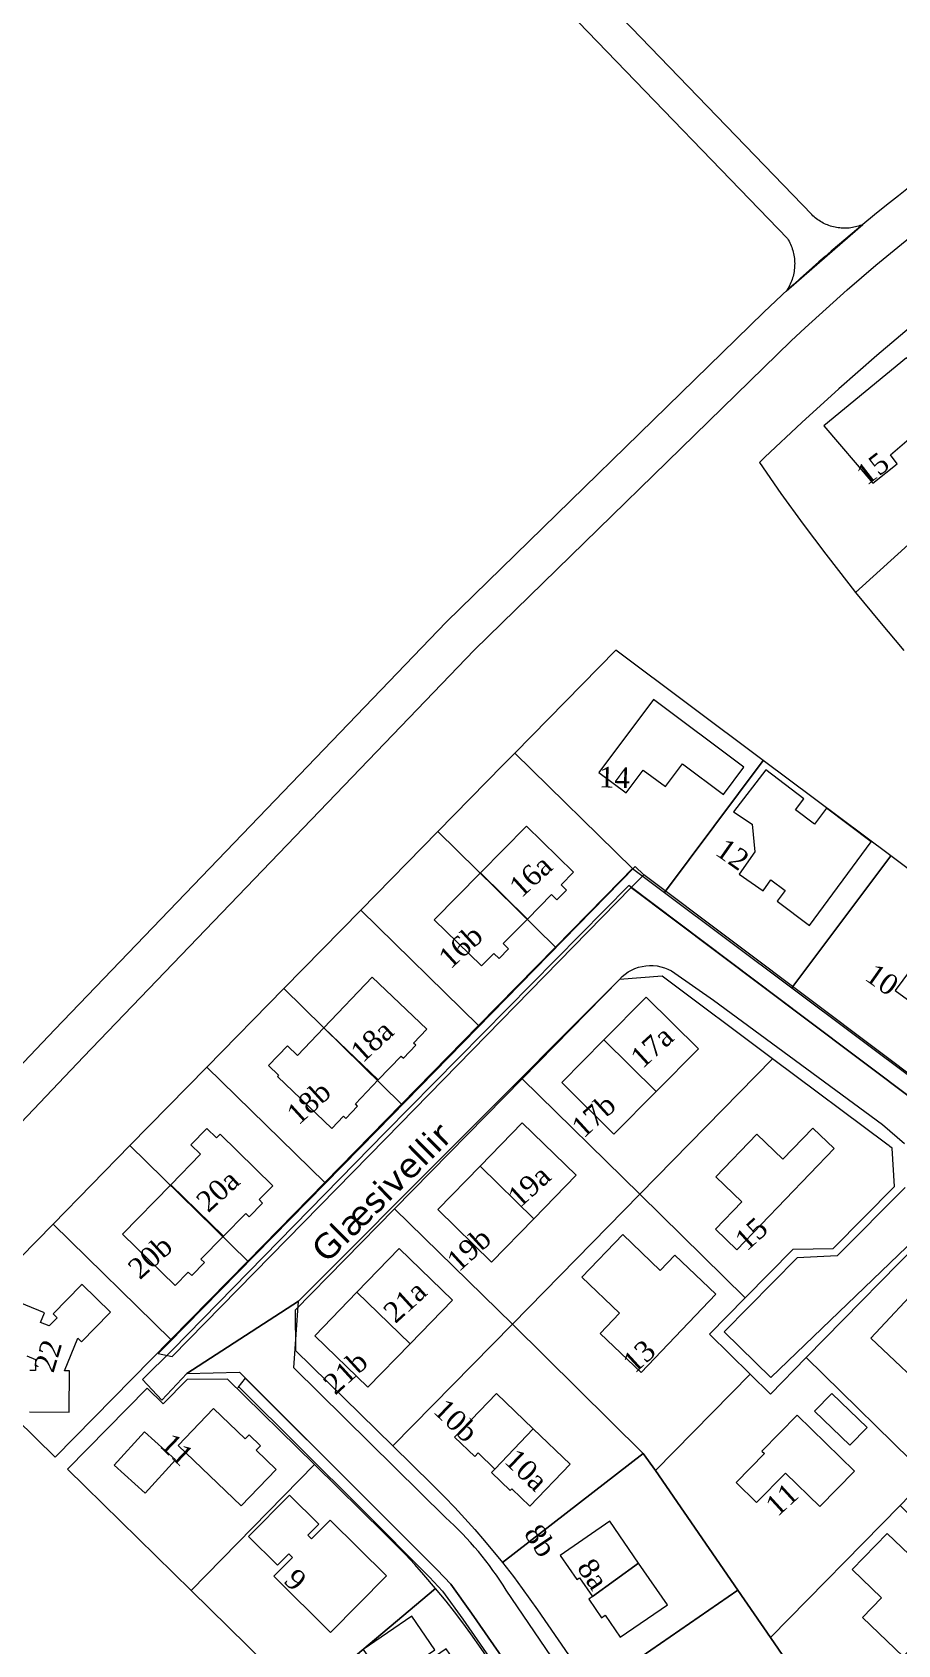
# Model space of a CAD drawing. Header units: metres. Extents: x 328903 to 333883, y 373406 to 381110.
# Drawn here: x 330718.1 to 330870.3, y 376171.4 to 376455 of the extents above; entities that cross this region are included whole.
import ezdxf

# ---------------------------------------------------------------- set-up
doc = ezdxf.new("R2010")
doc.units = ezdxf.units.M
doc.header["$MEASUREMENT"] = 0
for name, color, linetype in [('Byggingar', 7, 'Continuous'), ('Gangstétt', 7, 'Continuous'), ('Götuheiti', 7, 'Continuous'), ('Götur', 7, 'Continuous'), ('Húsnúmer', 7, 'Continuous'), ('Lóðir', 7, 'Continuous')]:
    doc.layers.add(name, color=color, linetype=linetype)
doc.styles.get("Standard").update_dxf_attribs({"font": 'arial.ttf'})

msp = doc.modelspace()

# ---------------------------------------------------------------- linework, layer by layer
at = {"layer": 'Byggingar', "color": 17, "linetype": 'Continuous', "lineweight": 0, "ltscale": 3.31832, "true_color": 0x943c39, "flags": 128}
for points in [[(330883.1, 376389.383), (330878.734, 376394.868), (330875.055, 376391.917), (330872.953, 376393.936), (330874.305, 376395.245), (330871.849, 376397.783), (330857.293, 376385.835), (330865.942, 376375.752), (330870.246, 376379.126), (330869.046, 376380.733), (330874.404, 376385.283), (330875.744, 376383.432), (330883.1, 376389.383)], [(330843.271, 376325.806), (330827.34, 376337.689), (330817.735, 376324.854), (330822.538, 376321.259), (330825.548, 376325.281), (330829.459, 376322.363), (330832.455, 376326.366), (330839.673, 376320.982), (330843.271, 376325.806)], [(330865.668, 376312.66), (330857.789, 376318.555), (330855.687, 376315.745), (330852.346, 376318.278), (330853.805, 376320.202), (330847.094, 376325.29), (330841.417, 376317.936), (330844.698, 376315.776), (330845.196, 376310.88), (330842.442, 376306.95), (330846.634, 376304.014), (330848.013, 376305.981), (330850.503, 376304.094), (330849.099, 376302.241), (330854.816, 376297.907), (330865.668, 376312.66)], [(330805.183, 376299.064), (330809.432, 376303.379), (330810.374, 376302.455), (330812.065, 376304.172), (330811.122, 376305.096), (330813.29, 376307.298), (330804.999, 376315.428), (330796.909, 376307.2), (330805.183, 376299.064)], [(330796.909, 376307.2), (330788.786, 376298.938), (330797.076, 376290.83), (330799.244, 376293.032), (330800.188, 376292.109), (330801.879, 376293.827), (330800.935, 376294.749), (330805.183, 376299.064), (330796.909, 376307.2)], [(330887.428, 376293.619), (330879.465, 376299.477), (330869.842, 376286.53), (330877.869, 376280.626), (330887.428, 376293.619)], [(330778.94, 376270.772), (330782.962, 376274.983), (330783.36, 376274.603), (330785.54, 376276.885), (330785.142, 376277.265), (330787.468, 376279.7), (330777.891, 376288.848), (330769.363, 376279.919), (330778.94, 376270.772)], [(330827.828, 376268.715), (330835.257, 376276.218), (330826.077, 376285.308), (330818.647, 376277.804), (330827.828, 376268.715)], [(330769.363, 376279.919), (330764.739, 376275.078), (330762.956, 376276.781), (330759.631, 376273.3), (330761.414, 376271.597), (330761.204, 376271.377), (330770.781, 376262.23), (330772.853, 376264.399), (330773.251, 376264.019), (330775.315, 376266.18), (330774.917, 376266.56), (330778.94, 376270.772), (330769.363, 376279.919)], [(330818.647, 376277.804), (330811.218, 376270.301), (330820.398, 376261.211), (330827.828, 376268.715), (330818.647, 376277.804)], [(330751.695, 376243.279), (330755.628, 376247.301), (330756.237, 376246.706), (330758.603, 376249.125), (330757.994, 376249.72), (330760.398, 376252.178), (330751.137, 376261.235), (330750.488, 376260.57), (330748.768, 376262.252), (330745.962, 376259.384), (330747.682, 376257.702), (330742.435, 376252.336), (330751.695, 376243.279)], [(330806.298, 376246.374), (330813.726, 376253.999), (330804.269, 376263.211), (330796.841, 376255.586), (330806.298, 376246.374)], [(330842.038, 376240.92), (330859.125, 376258.722), (330855.383, 376262.314), (330850.128, 376256.84), (330845.542, 376261.242), (330838.343, 376253.742), (330842.912, 376249.357), (330838.278, 376244.529), (330842.038, 376240.92)], [(330796.841, 376255.586), (330789.413, 376247.961), (330798.87, 376238.749), (330806.298, 376246.374), (330796.841, 376255.586)], [(330742.435, 376252.336), (330733.965, 376243.675), (330743.225, 376234.619), (330745.516, 376236.961), (330746.125, 376236.366), (330748.37, 376238.662), (330747.762, 376239.257), (330751.695, 376243.279), (330742.435, 376252.336)], [(330825.173, 376219.307), (330838.347, 376233.07), (330831.122, 376239.986), (330828.534, 376237.283), (330821.951, 376243.585), (330814.751, 376236.064), (330821.353, 376229.744), (330817.966, 376226.206), (330825.173, 376219.307)], [(330784.551, 376224.387), (330791.978, 376232.053), (330782.623, 376241.117), (330775.196, 376233.451), (330784.551, 376224.387)], [(330877.277, 376214.368), (330886.643, 376224.316), (330886.162, 376224.769), (330890.28, 376229.142), (330883.412, 376235.609), (330879.278, 376231.218), (330874.928, 376235.315), (330865.578, 376225.384), (330877.277, 376214.368)], [(330775.196, 376233.451), (330767.768, 376225.786), (330777.124, 376216.721), (330784.551, 376224.387), (330775.196, 376233.451)], [(330806.215, 376209.43), (330799.745, 376215.659), (330792.336, 376207.963), (330795.909, 376204.523), (330796.534, 376205.172), (330799.468, 376202.347), (330806.215, 376209.43)], [(330861.909, 376206.516), (330864.926, 376209.626), (330858.702, 376215.618), (330855.685, 376212.508), (330861.909, 376206.516)], [(330754.849, 376195.875), (330760.969, 376202.287), (330757.452, 376205.644), (330758.224, 376206.452), (330756.228, 376208.357), (330755.548, 376207.644), (330749.936, 376213.001), (330743.724, 376206.494), (330754.849, 376195.875)], [(330856.587, 376195.747), (330862.71, 376201.992), (330852.641, 376211.798), (330846.437, 376205.474), (330846.87, 376205.052), (330841.876, 376199.962), (330845.487, 376196.44), (330850.561, 376201.617), (330856.587, 376195.747)], [(330737.915, 376198.079), (330743.277, 376203.971), (330737.842, 376208.917), (330732.48, 376203.025), (330737.915, 376198.079)], [(330799.468, 376202.347), (330798.862, 376201.717), (330802.129, 376198.572), (330802.438, 376198.892), (330805.603, 376195.845), (330812.685, 376203.202), (330806.215, 376209.43), (330799.468, 376202.347)], [(330770.517, 376173.617), (330780.368, 376183.536), (330770.473, 376193.363), (330767.192, 376190.059), (330766.528, 376190.718), (330768.463, 376192.666), (330763.341, 376197.753), (330756.107, 376190.469), (330761.194, 376185.417), (330763.221, 376187.458), (330763.877, 376186.806), (330760.58, 376183.485), (330770.517, 376173.617)], [(330824.728, 376185.82), (330819.661, 376193.166), (330810.953, 376187.16), (330813.892, 376182.898), (330814.355, 376183.218), (330816.643, 376179.901), (330824.728, 376185.82)], [(330871.248, 376169.37), (330876.481, 376174.79), (330874.011, 376177.153), (330876.299, 376179.519), (330877.084, 376178.767), (330881.484, 376183.318), (330876.031, 376188.549), (330873.64, 376186.08), (330868.473, 376191.036), (330862.311, 376184.665), (330867.482, 376179.702), (330864.115, 376176.22), (330871.248, 376169.37)], [(330816.643, 376179.901), (330815.976, 376179.441), (330818.212, 376176.199), (330818.842, 376176.633), (330821.513, 376172.761), (330829.795, 376178.474), (330824.728, 376185.82), (330816.643, 376179.901)], [(330787.175, 376151.62), (330798.604, 376159.475), (330790.878, 376170.716), (330787.112, 376168.127), (330786.553, 376168.94), (330788.883, 376170.541), (330784.822, 376176.449), (330776.31, 376170.598), (330780.308, 376164.782), (330782.651, 376166.393), (330783.246, 376165.528), (330779.422, 376162.9), (330787.175, 376151.62)]]:
    msp.add_lwpolyline(points, close=True, dxfattribs=at)
for points in [[(330717.598, 376212.38), (330724.598, 376212.345), (330724.599, 376212.545), (330724.634, 376219.624), (330723.744, 376219.629), (330726.09, 376225.355), (330726.733, 376224.725), (330731.69, 376229.779), (330731.83, 376229.922), (330726.833, 376234.823), (330726.833, 376234.823), (330726.693, 376234.68), (330721.736, 376229.626), (330722.45, 376228.926), (330721.064, 376227.514), (330719.544, 376228.139), (330720.237, 376229.822), (330713.69, 376232.516)], [(330717.124, 376222.258), (330718.645, 376221.633), (330718.635, 376219.655), (330717.635, 376219.66)]]:
    msp.add_lwpolyline(points, dxfattribs=at)
at = {"layer": 'Gangstétt', "color": 45, "lineweight": 0, "ltscale": 3.31832, "true_color": 0x948652, "flags": 128}
msp.add_lwpolyline([(330825.63, 376306.86), (330824.149, 376308.309), (330778.758, 376261.872), (330741.997, 376224.414), (330740.23, 376222.677), (330742.675, 376222.147), (330780.238, 376260.422), (330823.432, 376304.611), (330825.63, 376306.86)], close=True, dxfattribs=at)
for points in [[(330875.599, 376269.32), (330855.792, 376284.193), (330825.63, 376306.86), (330823.432, 376304.611), (330823.432, 376304.611), (330853.919, 376281.699), (330873.726, 376266.826)], [(330815.639, 376147.777), (330795.362, 376177.016), (330791.709, 376182.075), (330789.313, 376184.636), (330777.431, 376196.548), (330755.515, 376218.335), (330754.251, 376216.712), (330754.251, 376216.712), (330754.483, 376216.717), (330776.107, 376195.221), (330787.965, 376183.333), (330790.259, 376180.881), (330793.832, 376175.934), (330814.097, 376146.713)]]:
    msp.add_lwpolyline(points, dxfattribs=at)
at = {"layer": 'Götur', "color": 8, "lineweight": 0, "ltscale": 3.31832, "true_color": 0x707070, "flags": 128}
for points in [[(331089.84, 376495.774, 0.1172011), (330935.932, 376467.08, 0.0615758), (330864.196, 376421.223), (330864.196, 376421.223, 0.0174248), (330846.741, 376405.795), (330790.867, 376351.303), (330722.037, 376279.664), (330671.566, 376226.531), (330632.339, 376187.25, 0.1075004), (330544.23, 376041.385)], [(330527.684, 375958.846), (330550.909, 376039.281, -0.1073287), (330637.359, 376182.371), (330676.581, 376221.646), (330727.099, 376274.828), (330795.836, 376346.371), (330851.591, 376400.748, -0.0780645), (330938.875, 376460.728, -0.1139869), (331079.847, 376488.505, -0.0462916)], [(330873.726, 376266.826), (330853.919, 376281.699), (330823.001, 376304.943), (330780.221, 376261.581), (330742.77, 376223.307), (330737.498, 376218.108), (330740.859, 376214.43), (330745.246, 376219.134), (330764.893, 376231.845), (330821.353, 376288.441, -0.3794665), (330831.101, 376289.568), (330837.917, 376284.803), (330867.66, 376262.941), (330871.53, 376259.592, -0.1234252)], [(330871.6, 376251.859), (330859.678, 376239.841), (330852.599, 376239.496), (330839.763, 376226.494), (330847.997, 376218.436), (330877.909, 376247.159, -0.3383573)]]:
    msp.add_lwpolyline(points, format="xyb", dxfattribs=at)
msp.add_lwpolyline([(330780.702, 376491.525), (330850.902, 376418.759), (330851.051, 376418.512), (330851.192, 376418.259), (330851.324, 376418.002), (330851.447, 376417.74), (330851.561, 376417.474), (330851.666, 376417.205), (330851.761, 376416.932), (330851.847, 376416.656), (330851.924, 376416.377), (330851.991, 376416.096), (330852.048, 376415.813), (330852.096, 376415.528), (330852.134, 376415.241), (330852.162, 376414.953), (330852.18, 376414.665), (330852.188, 376414.376), (330852.186, 376414.087), (330852.175, 376413.798), (330852.153, 376413.51), (330852.122, 376413.222), (330852.081, 376412.936), (330852.03, 376412.651), (330851.97, 376412.369), (330851.899, 376412.088), (330851.82, 376411.81), (330851.731, 376411.536), (330851.632, 376411.264), (330851.524, 376410.996), (330851.407, 376410.731), (330851.281, 376410.471), (330851.146, 376410.215), (330851.003, 376409.964), (330850.851, 376409.718), (330850.691, 376409.478), (330864.196, 376421.223), (330863.939, 376421.117), (330863.678, 376421.019), (330863.414, 376420.931), (330863.148, 376420.852), (330862.878, 376420.782), (330862.607, 376420.721), (330862.334, 376420.67), (330862.058, 376420.628), (330861.782, 376420.595), (330861.505, 376420.572), (330861.227, 376420.558), (330860.949, 376420.554), (330860.671, 376420.559), (330860.393, 376420.574), (330860.116, 376420.599), (330859.839, 376420.632), (330859.565, 376420.675), (330859.291, 376420.728), (330859.02, 376420.79), (330858.751, 376420.861), (330858.485, 376420.941), (330858.221, 376421.03), (330857.961, 376421.129), (330857.704, 376421.236), (330857.451, 376421.351), (330857.202, 376421.476), (330856.958, 376421.609), (330856.718, 376421.75), (330856.483, 376421.899), (330856.253, 376422.056), (330856.029, 376422.221), (330855.811, 376422.393), (330855.598, 376422.573), (330855.392, 376422.76), (330855.193, 376422.954), (330785.02, 376495.691)], dxfattribs=at)
msp.add_lwpolyline([(330850.947, 376082.317), (330869.682, 376095.456, -0.3883694), (330857.15, 376100.075), (330848.913, 376111.212), (330801.457, 376181.054, 0.0701134), (330790.755, 376193.841), (330764.103, 376220.153), (330764.893, 376231.845), (330745.246, 376219.134), (330754.552, 376219.381), (330777.431, 376196.548), (330789.313, 376184.636), (330791.709, 376182.075), (330795.362, 376177.016), (330815.639, 376147.777), (330846.728, 376102.467), (330852.048, 376094.674), (330853.309, 376092.827, -0.2884992), (330850.947, 376082.317)], format="xyb", close=True, dxfattribs=at)
at = {"layer": 'Lóðir', "color": 18, "linetype": 'Continuous', "lineweight": 0, "ltscale": 3.31832, "true_color": 0x000000, "flags": 128}
for points in [[(330873.416, 376403.901), (330866.65, 376398.172), (330859.985, 376392.327), (330853.422, 376386.366), (330846.965, 376380.291), (330845.974, 376379.34), (330849.77, 376373.902), (330853.661, 376368.531), (330857.644, 376363.229), (330861.72, 376357.998), (330862.898, 376356.519), (330873.463, 376366.052)], [(330873.463, 376366.052), (330862.898, 376356.519), (330867.09, 376351.38), (330871.371, 376346.315)]]:
    msp.add_lwpolyline(points, dxfattribs=at)
for points in [[(330820.734, 376346.374), (330802.966, 376328.256), (330823.673, 376307.948), (330829.277, 376303.754), (330846.656, 376326.973), (330820.734, 376346.374)], [(330802.966, 376328.256), (330800.865, 376326.114), (330789.426, 376314.451), (330810.134, 376294.143), (330821.572, 376305.807), (330823.673, 376307.948), (330802.966, 376328.256)], [(330869.076, 376310.193), (330846.656, 376326.973), (330829.277, 376303.754), (330851.697, 376286.973), (330869.076, 376310.193)], [(330789.426, 376314.451), (330775.887, 376300.646), (330796.595, 376280.338), (330810.134, 376294.143), (330789.426, 376314.451)], [(330891.491, 376293.416), (330869.076, 376310.193), (330851.697, 376286.973), (330874.112, 376270.197), (330891.491, 376293.416)], [(330775.887, 376300.646), (330762.349, 376286.842), (330783.057, 376266.533), (330796.595, 376280.338), (330775.887, 376300.646)], [(330821.353, 376288.441), (330804.23, 376270.982), (330824.938, 376250.675), (330848.316, 376274.512), (330828.892, 376289.05), (330821.353, 376288.441)], [(330762.349, 376286.842), (330748.81, 376273.037), (330769.518, 376252.729), (330783.057, 376266.533), (330762.349, 376286.842)], [(330868.424, 376259.462), (330848.316, 376274.512), (330824.938, 376250.675), (330843.504, 376232.466), (330851.907, 376241.036), (330858.977, 376241.104), (330869.72, 376252.06), (330869.332, 376258.774), (330868.934, 376259.076), (330868.878, 376259.118), (330868.823, 376259.16), (330868.424, 376259.462)], [(330748.81, 376273.037), (330735.272, 376259.232), (330755.98, 376238.923), (330769.518, 376252.729), (330748.81, 376273.037)], [(330824.938, 376250.675), (330804.23, 376270.982), (330781.822, 376248.133), (330802.529, 376227.824), (330824.938, 376250.675)], [(330735.272, 376259.232), (330721.733, 376245.427), (330742.441, 376225.118), (330755.98, 376238.923), (330735.272, 376259.232)], [(330781.822, 376248.133), (330764.314, 376230.281), (330764.384, 376223.21), (330781.52, 376206.403), (330802.529, 376227.824), (330781.822, 376248.133)], [(330824.938, 376250.675), (330802.529, 376227.824), (330825.549, 376205.08), (330827.721, 376202.091), (330844.341, 376219.037), (330837.201, 376226.041), (330843.504, 376232.466), (330824.938, 376250.675)], [(330742.441, 376225.118), (330721.733, 376245.427), (330701.425, 376224.72), (330722.132, 376204.411), (330742.441, 376225.118)], [(330876.999, 376245.196), (330854.214, 376221.962), (330875.636, 376200.954), (330897.924, 376223.681), (330897.166, 376225.214), (330896.381, 376226.734), (330895.569, 376228.239), (330894.732, 376229.73), (330893.869, 376231.207), (330892.98, 376232.668), (330892.065, 376234.113), (330891.126, 376235.542), (330890.162, 376236.955), (330889.173, 376238.35), (330888.16, 376239.729), (330887.123, 376241.089), (330886.063, 376242.431), (330884.979, 376243.754), (330883.873, 376245.058), (330883.866, 376245.066), (330876.999, 376245.196)], [(330802.529, 376227.824), (330781.52, 376206.403), (330788.395, 376199.661), (330790.598, 376197.455), (330792.413, 376195.568), (330794.193, 376193.649), (330795.941, 376191.7), (330797.653, 376189.72), (330800.794, 376185.899), (330825.549, 376205.08), (330802.529, 376227.824)], [(330847.912, 376215.536), (330844.341, 376219.037), (330827.721, 376202.091), (330842.22, 376181.018), (330847.936, 376172.711), (330870.733, 376195.956), (330875.636, 376200.954), (330854.214, 376221.962), (330847.912, 376215.536)], [(330752.41, 376218.144), (330745.34, 376218.075), (330741.138, 376213.789), (330738.28, 376216.591), (330724.275, 376202.31), (330746.023, 376180.981), (330767.732, 376203.118), (330752.41, 376218.144)], [(330779.992, 376191.092), (330767.732, 376203.118), (330746.023, 376180.981), (330765.659, 376161.724), (330789.013, 376181.351), (330786.96, 376183.738), (330785.354, 376185.532), (330783.716, 376187.298), (330782.047, 376189.034), (330779.992, 376191.092)], [(330825.549, 376205.08), (330800.794, 376185.899), (330802.709, 376183.438), (330804.276, 376181.342), (330806.943, 376177.591), (330816.678, 376163.443), (330842.22, 376181.018), (330827.721, 376202.091), (330825.549, 376205.08)], [(330888.585, 376178.45), (330870.733, 376195.956), (330847.936, 376172.711), (330857.81, 376158.359), (330868.151, 376143.331), (330881.019, 376156.452), (330873.879, 376163.455), (330888.585, 376178.45)], [(330789.013, 376181.351), (330765.659, 376161.724), (330781.249, 376139.066), (330806.791, 376156.641), (330797.056, 376170.788), (330795.242, 376173.361), (330793.815, 376175.301), (330792.355, 376177.216), (330790.861, 376179.105), (330789.013, 376181.351)], [(330842.22, 376181.018), (330816.678, 376163.443), (330832.268, 376140.785), (330857.81, 376158.359), (330847.936, 376172.711), (330842.22, 376181.018)]]:
    msp.add_lwpolyline(points, close=True, dxfattribs=at)

# ---------------------------------------------------------------- texts
at = {"layer": 'Götuheiti', "color": 18, "true_color": 0x000000, "insert": (330779.54, 376251.01), "char_height": 4.35, "attachment_point": 5, "rotation": 44.69}
msp.add_mtext('{{\\fVerdana|b0|i0;Glæsivellir}}', dxfattribs=at)
at = {"layer": 'Húsnúmer', "color": 18, "true_color": 0x000000, "char_height": 3.625, "attachment_point": 5}
for s, insert, rotation in [('{{\\fTimes New Roman|b0|i0;15}}', (330865.92, 376378.29), 37.82), ('{{\\fTimes New Roman|b0|i0;14}}', (330820.49, 376323.99), 358.67), ('{{\\fTimes New Roman|b0|i0;12}}', (330841.27, 376310.45), 324.87), ('{{\\fTimes New Roman|b0|i0;16a}}', (330805.771, 376306.626), 42.4), ('{{\\fTimes New Roman|b0|i0;16b}}', (330793.436, 376294.217), 42.4), ('{{\\fTimes New Roman|b0|i0;10}}', (330867.56, 376288.41), 324.87), ('{{\\fTimes New Roman|b0|i0;18a}}', (330777.852, 376277.597), 42.4), ('{{\\fTimes New Roman|b0|i0;17a}}', (330827.086, 376276.583), 42.4), ('{{\\fTimes New Roman|b0|i0;18b}}', (330766.719, 376266.773), 42.4), ('{{\\fTimes New Roman|b0|i0;17b}}', (330816.839, 376264.45), 42.4), ('{{\\fTimes New Roman|b0|i0;20a}}', (330750.742, 376251.29), 42.4), ('{{\\fTimes New Roman|b0|i0;19a}}', (330805.486, 376252.084), 42.4), ('{{\\fTimes New Roman|b0|i0;15}}', (330844.56, 376243.69), 42.4), ('{{\\fTimes New Roman|b0|i0;20b}}', (330738.844, 376239.609), 42.4), ('{{\\fTimes New Roman|b0|i0;19b}}', (330794.899, 376240.956), 42.4), ('{{\\fTimes New Roman|b0|i0;21a}}', (330783.658, 376231.794), 42.4), ('{{\\fTimes New Roman|b0|i0;22}}', (330720.837, 376222.251), 73.34), ('{{\\fTimes New Roman|b0|i0;13}}', (330824.82, 376222.17), 42.4), ('{{\\fTimes New Roman|b0|i0;21b}}', (330773.196, 376219.309), 42.4), ('{{\\fTimes New Roman|b0|i0;10b}}', (330792.614, 376210.879), 316.27), ('{{\\fTimes New Roman|b0|i0;11}}', (330743.54, 376205.8), 316.27), ('{{\\fTimes New Roman|b0|i0;10a}}', (330804.986, 376202.183), 316.27), ('{{\\fTimes New Roman|b0|i0;11}}', (330849.92, 376197), 42.4), ('{{\\fTimes New Roman|b0|i0;8b}}', (330807.45, 376189.74), 303.67), ('{{\\fTimes New Roman|b0|i0;8a}}', (330816.7, 376183.85), 303.67), ('{{\\fTimes New Roman|b0|i0;9}}', (330764.37, 376182.85), 316.27)]:
    msp.add_mtext(s, dxfattribs=dict(at, insert=insert, rotation=rotation))

doc.saveas('drawing.dxf')
